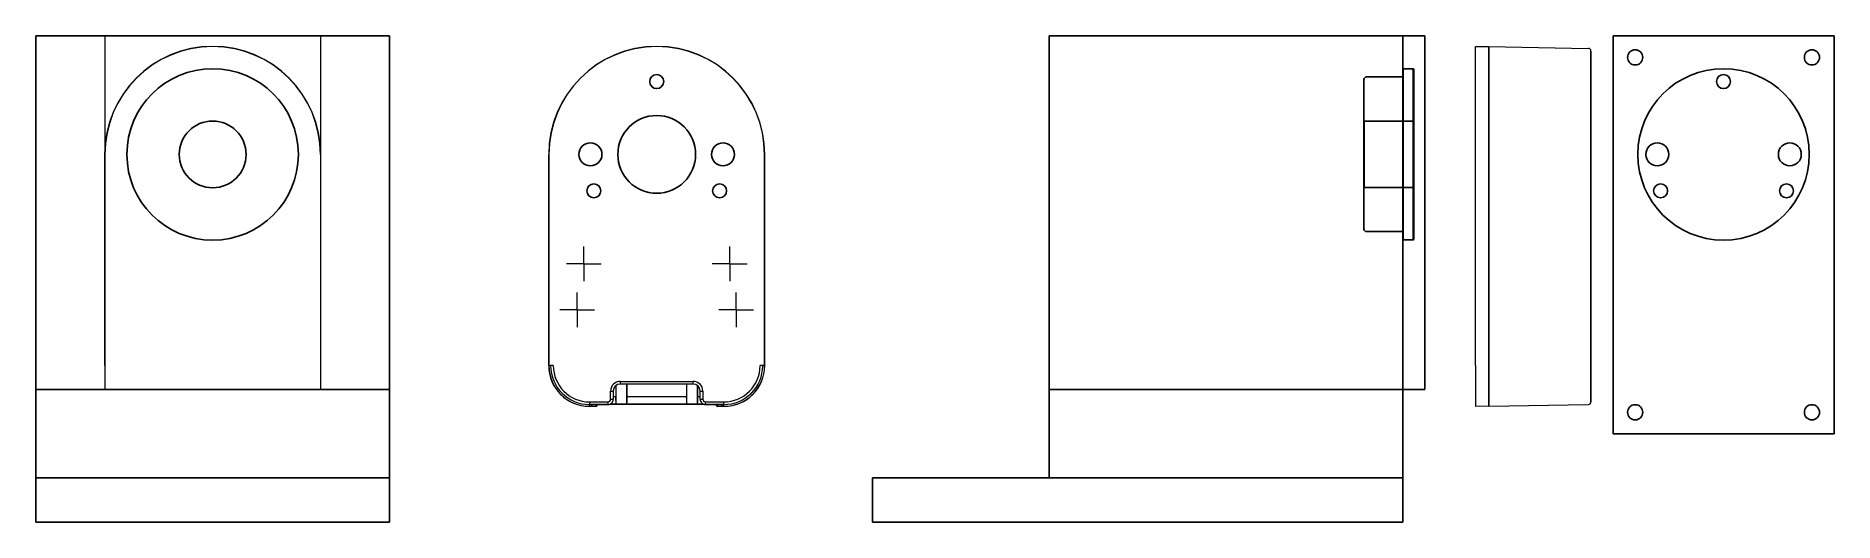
# Model space of a CAD drawing. Header units: inches. Extents: x 0.9 to 11.1, y 2.7 to 5.4.
import ezdxf

# ---------------------------------------------------------------- set-up
doc = ezdxf.new("R2010")
doc.units = ezdxf.units.IN
doc.header["$MEASUREMENT"] = 0

# ---------------------------------------------------------------- blocks, each defined once
blk = doc.blocks.new('A$C36C9134A')
at = {"color": 7, "linetype": 'Continuous'}
for p, q in [((0.20514, 0.919), (0.20814, 0.922)), ((0.20514, -0.044), (0.20514, 0.919)), ((0.20814, -0.047), (0.20814, 0.922)), ((0.20814, 0.922), (0.26414, 0.922)), ((0.26414, -0.047), (0.26414, 0.922)), ((0.26414, 0.922), (0.26714, 0.919)), ((0.26714, -0.044), (0.26714, 0.919)), ((-0.01406, 0.01406), (-0.01406, 0.86094)), ((0, 0.875), (0.20514, 0.875)), ((-0.01406, 0.627), (-0.01206, 0.625)), ((-0.01206, 0.25), (-0.01206, 0.625)), ((0.26514, 0.625), (0.26714, 0.627)), ((0.26514, 0.25), (0.26514, 0.625)), ((-0.01406, 0.248), (-0.01206, 0.25)), ((0.26514, 0.25), (0.26714, 0.248)), ((0, 0), (0.20514, 0)), ((0.20514, -0.044), (0.20814, -0.047)), ((0.20814, -0.047), (0.26414, -0.047)), ((0.26414, -0.047), (0.26714, -0.044))]:
    blk.add_line(p, q, dxfattribs=at)
at = {"color": 5, "linetype": 'Continuous'}
for p, q in [((-0.01206, 0.625), (0.26514, 0.625)), ((-0.01206, 0.25), (0.26514, 0.25))]:
    blk.add_line(p, q, dxfattribs=at)
at = {"color": 7, "linetype": 'Continuous'}
for centre, start, end in [((0, 0.86094), 90, 180), ((0, 0.01406), 180, 270)]:
    blk.add_arc(centre, 0.01406, start, end, dxfattribs=at)

msp = doc.modelspace()

# ---------------------------------------------------------------- linework, layer by layer
for p, q in [((0.908, 5.43), (0.908, 2.68)), ((2.908, 5.43), (0.908, 5.43)), ((2.908, 5.43), (2.908, 2.68)), ((6.64, 5.43), (6.64, 2.93)), ((6.64, 5.43), (8.64, 5.43)), ((8.64, 5.43), (8.64, 2.93)), ((8.64, 5.43), (8.765, 5.43)), ((8.765, 3.43), (8.765, 5.43)), ((11.08, 5.43), (9.83, 5.43)), ((9.83, 3.18), (9.83, 5.43)), ((11.08, 3.18), (11.08, 5.43)), ((9.705, 5.345), (9.705, 3.36)), ((2.908, 3.43), (0.908, 3.43)), ((6.64, 3.43), (8.64, 3.43)), ((8.64, 3.43), (8.765, 3.43)), ((11.08, 3.18), (9.83, 3.18)), ((0.908, 2.93), (2.908, 2.93)), ((5.64, 2.93), (8.64, 2.93)), ((5.64, 2.93), (5.64, 2.68)), ((8.64, 2.93), (8.64, 2.68)), ((0.908, 2.68), (2.908, 2.68)), ((5.64, 2.68), (8.64, 2.68))]:
    msp.add_line(p, q)
at = {"color": 7, "linetype": 'Continuous', "lineweight": 0}
for p, q in [((1.298, 5.43), (1.298, 3.43)), ((2.518, 5.43), (2.518, 3.43)), ((9.052, 4.76), (9.052, 5.371)), ((9.052, 5.371), (9.127, 5.37)), ((9.127, 5.37), (9.127, 4.76)), ((9.127, 4.76), (9.127, 5.37)), ((9.127, 5.37), (9.69, 5.36)), ((1.297, 4.76), (1.297, 3.565)), ((1.298, 3.565), (1.298, 4.76)), ((3.809, 4.76), (3.809, 3.565)), ((3.81, 4.76), (3.809, 4.76)), ((3.81, 3.565), (3.81, 4.76)), ((3.81, 4.76), (3.81, 3.565)), ((5.03, 4.76), (5.03, 3.565)), ((5.03, 3.565), (5.03, 4.76)), ((5.031, 3.565), (5.031, 4.76)), ((9.052, 3.565), (9.052, 4.76)), ((9.127, 4.76), (9.127, 3.565)), ((9.127, 3.565), (9.127, 4.76)), ((4.008, 4.14), (4.008, 4.239)), ((4.833, 4.14), (4.833, 4.239)), ((4.008, 4.14), (3.909, 4.14)), ((4.008, 4.14), (4.008, 4.042)), ((4.008, 4.14), (4.106, 4.14)), ((4.833, 4.14), (4.734, 4.14)), ((4.833, 4.14), (4.833, 4.042)), ((4.833, 4.14), (4.931, 4.14)), ((3.97, 3.88), (3.97, 3.979)), ((4.87, 3.88), (4.87, 3.979)), ((3.97, 3.88), (3.872, 3.88)), ((3.97, 3.88), (3.97, 3.782)), ((3.97, 3.88), (4.068, 3.88)), ((4.87, 3.88), (4.772, 3.88)), ((4.87, 3.88), (4.87, 3.782)), ((4.87, 3.88), (4.968, 3.88)), ((3.81, 3.565), (3.809, 3.565)), ((3.81, 3.565), (3.82, 3.565)), ((3.835, 3.565), (3.82, 3.565)), ((5.02, 3.565), (5.005, 3.565)), ((5.03, 3.565), (5.02, 3.565)), ((5.03, 3.565), (5.031, 3.565)), ((9.052, 3.565), (9.052, 3.334)), ((9.127, 3.565), (9.127, 3.335)), ((9.127, 3.335), (9.127, 3.565)), ((4.214, 3.476), (4.626, 3.476)), ((4.214, 3.476), (4.214, 3.461)), ((4.626, 3.461), (4.214, 3.461)), ((4.251, 3.347), (4.251, 3.461)), ((4.253, 3.391), (4.253, 3.461)), ((4.588, 3.461), (4.588, 3.391)), ((4.589, 3.461), (4.589, 3.347)), ((4.626, 3.461), (4.626, 3.476)), ((9.705, 3.421), (9.705, 3.476)), ((4.04, 3.36), (4.144, 3.36)), ((4.04, 3.36), (4.04, 3.345)), ((4.144, 3.36), (4.144, 3.345)), ((4.159, 3.375), (4.159, 3.421)), ((4.159, 3.421), (4.174, 3.421)), ((4.159, 3.375), (4.174, 3.375)), ((4.174, 3.421), (4.174, 3.375)), ((4.174, 3.391), (4.188, 3.391)), ((4.188, 3.45), (4.188, 3.391)), ((4.189, 3.452), (4.189, 3.347)), ((4.253, 3.391), (4.588, 3.391)), ((4.651, 3.347), (4.651, 3.452)), ((4.653, 3.391), (4.653, 3.45)), ((4.653, 3.391), (4.666, 3.391)), ((4.666, 3.375), (4.666, 3.421)), ((4.666, 3.421), (4.681, 3.421)), ((4.666, 3.375), (4.681, 3.375)), ((4.681, 3.421), (4.681, 3.375)), ((4.696, 3.36), (4.8, 3.36)), ((4.696, 3.345), (4.696, 3.36)), ((4.8, 3.345), (4.8, 3.36)), ((4.144, 3.345), (4.04, 3.345)), ((4.04, 3.335), (4.04, 3.345)), ((4.047, 3.335), (4.04, 3.335)), ((4.04, 3.335), (4.04, 3.334)), ((4.04, 3.335), (4.074, 3.335)), ((4.075, 3.334), (4.04, 3.334)), ((4.047, 3.335), (4.056, 3.345)), ((4.056, 3.345), (4.144, 3.345)), ((4.075, 3.334), (4.074, 3.335)), ((4.082, 3.343), (4.082, 3.345)), ((4.082, 3.343), (4.083, 3.342)), ((4.083, 3.345), (4.083, 3.342)), ((4.688, 3.346), (4.152, 3.346)), ((4.189, 3.347), (4.156, 3.347)), ((4.166, 3.354), (4.166, 3.354)), ((4.251, 3.347), (4.189, 3.347)), ((4.189, 3.347), (4.189, 3.347)), ((4.589, 3.347), (4.251, 3.347)), ((4.251, 3.347), (4.251, 3.347)), ((4.651, 3.347), (4.589, 3.347)), ((4.589, 3.347), (4.589, 3.347)), ((4.684, 3.347), (4.651, 3.347)), ((4.651, 3.347), (4.651, 3.347)), ((4.674, 3.354), (4.674, 3.354)), ((4.696, 3.345), (4.784, 3.345)), ((4.8, 3.345), (4.696, 3.345)), ((4.757, 3.342), (4.757, 3.345)), ((4.757, 3.342), (4.759, 3.343)), ((4.759, 3.343), (4.759, 3.345)), ((4.767, 3.335), (4.765, 3.334)), ((4.8, 3.334), (4.765, 3.334)), ((4.767, 3.335), (4.8, 3.335)), ((4.784, 3.345), (4.793, 3.335)), ((4.8, 3.335), (4.793, 3.335)), ((4.8, 3.335), (4.8, 3.345)), ((4.8, 3.335), (4.8, 3.334)), ((9.127, 3.335), (9.052, 3.334)), ((9.127, 3.335), (9.69, 3.345))]:
    msp.add_line(p, q, dxfattribs=at)
for centre, radius in [((9.955, 5.309), 0.043), ((10.955, 5.309), 0.043), ((1.908, 4.76), 0.485), ((4.42, 5.172), 0.0395), ((10.455, 4.76), 0.485), ((10.455, 5.172), 0.0395), ((1.908, 4.76), 0.189), ((4.42, 4.76), 0.22), ((4.045, 4.76), 0.065), ((4.795, 4.76), 0.065), ((10.08, 4.76), 0.065), ((10.83, 4.76), 0.065), ((4.064, 4.554), 0.0395), ((4.776, 4.554), 0.0395), ((10.099, 4.554), 0.0395), ((10.811, 4.554), 0.0395), ((9.955, 3.301), 0.043), ((10.955, 3.301), 0.043)]:
    msp.add_circle(centre, radius)
for centre, radius, start, end in [((1.908, 4.76), 0.611, 0, 180), ((1.908, 4.76), 0.61, 0, 180), ((4.42, 4.76), 0.611, 0, 180), ((4.42, 4.76), 0.61, 0, 180), ((4.42, 4.76), 0.61, 0, 180), ((9.69, 5.345), 0.015, 0, 89), ((4.04, 3.565), 0.231, 180, 270), ((4.04, 3.565), 0.23, 180, 270), ((4.04, 3.565), 0.23, 180, 270), ((4.04, 3.565), 0.22, 180, 270), ((4.04, 3.565), 0.205, 180, 270), ((4.8, 3.565), 0.23, 270, 0), ((4.8, 3.565), 0.22, 270, 0), ((4.8, 3.565), 0.205, 270, 0), ((4.8, 3.565), 0.231, 270, 0), ((4.8, 3.565), 0.23, 270, 0), ((4.144, 3.375), 0.03, 269.9913, 0.0087), ((4.696, 3.375), 0.03, 179.9913, 270.0087), ((9.69, 3.36), 0.015, 271, 0)]:
    msp.add_arc(centre, radius, start, end, dxfattribs=at)
for centre, major_axis, ratio, start_param, end_param in [((4.214, 3.421), (0.0389, -0.0389), 0.999695, 2.356347, 3.926839), ((4.214, 3.421), (0.0283, -0.0283), 0.999467, 2.356347, 3.926839), ((4.626, 3.421), (0.0389, 0.0389), 0.999695, 5.497939, 7.068431), ((4.626, 3.421), (0.0283, 0.0283), 0.999467, 5.497939, 7.068431), ((4.144, 3.375), (0.0106, 0.0106), 0.999695, 3.926839, 5.497939), ((4.189, 3.391), (0, 0.044), 0.034921, 1.570796, 3.124139), ((4.251, 3.391), (0, 0.044), 0.034921, 3.159046, 4.712389), ((4.589, 3.391), (0, 0.044), 0.034921, 1.570796, 3.124139), ((4.651, 3.391), (0, 0.044), 0.034921, 3.159046, 4.712389), ((4.696, 3.375), (0.0106, -0.0106), 0.999695, 3.926839, 5.497939), ((4.074, 3.343), (0.00566, -0.00566), 0.999695, 5.497939, 7.068431), ((4.075, 3.342), (0.00566, -0.00566), 0.999695, 5.497939, 7.068431), ((4.144, 3.375), (0.0212, 0.0212), 0.999695, 3.926839, 4.712389), ((4.696, 3.375), (0.0212, -0.0212), 0.999695, 4.712389, 5.497939), ((4.765, 3.342), (0.00566, 0.00566), 0.999695, 2.356347, 3.926839), ((4.767, 3.343), (0.00566, 0.00566), 0.999695, 2.356347, 3.926839)]:
    msp.add_ellipse(centre, major_axis=major_axis, ratio=ratio, start_param=start_param, end_param=end_param, dxfattribs=at)

# ---------------------------------------------------------------- block references
msp.add_blockref('A$C36C9134A', (8.435, 4.323))

doc.saveas('drawing.dxf')
